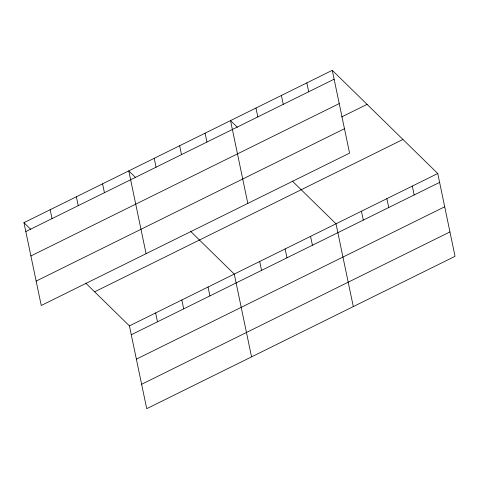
<?xml version="1.0" encoding="UTF-8"?>
<svg xmlns="http://www.w3.org/2000/svg" width="479" height="479" viewBox="0 0 479 479"><rect width="100%" height="100%" fill="white"/><g stroke="black" fill="none" stroke-linecap="round" stroke-linejoin="round"><path stroke-width="0.72" d="M332.276 70.323L349.574 153.124L41.248 305.488L23.95 222.687L332.276 70.323L437.752 173.512L455.05 256.313L146.724 408.677L129.426 325.876L85.783 283.179M25.806 231.561L334.126 79.203M30.901 255.96L339.222 103.596M341.647 116.948L367.082 104.374M36.153 281.089L344.473 128.731M94.62 291.825L402.947 139.461M129.426 325.876L437.752 173.512M131.282 334.755L439.608 182.391M136.377 359.148L444.704 206.784M141.628 384.284L449.955 231.92M237.38 127.312L230.525 120.6L247.823 203.401M292.364 181.098L336.007 223.795L353.304 306.596M135.635 177.589L128.779 170.883L146.077 253.684M190.612 231.375L234.261 274.072L251.559 356.873M23.95 222.687L30.806 229.393M412.317 186.086L414.167 194.959M386.876 198.653L388.732 207.533M361.441 211.221L363.298 220.101M306.835 82.891L308.692 91.77M281.401 95.465L283.257 104.338M310.566 236.363L312.422 245.242M255.966 108.032L257.816 116.912M285.131 248.93L286.987 257.81M259.696 261.504L261.552 270.384M205.09 133.174L206.946 142.047M179.655 145.742L181.511 154.621M208.054 287.023L209.904 295.902M154.214 158.309L156.07 167.189M181.84 299.974L183.697 308.853M155.633 312.925L157.489 321.804M102.572 183.834L104.428 192.708M76.365 196.785L78.221 205.659M50.157 209.736L52.013 218.61"/></g></svg>
